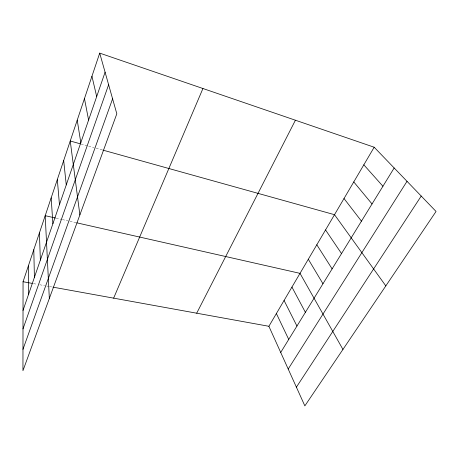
<?xml version="1.0" encoding="UTF-8"?>
<svg xmlns="http://www.w3.org/2000/svg" width="459" height="459" viewBox="0 0 459 459"><rect width="100%" height="100%" fill="white"/><g stroke="black" fill="none" stroke-linecap="round" stroke-linejoin="round"><path stroke-width="0.34" stroke-dasharray="2.29 1.72" d="M33.496 283.622L36.978 284.253M39.761 284.758L44.632 285.641M46.72 286.02L48.809 286.399M49.503 286.525L52.286 287.03M56.199 218.174L61.695 219.419M62.384 219.574L67.88 220.819M69.94 221.284L76.108 222.678M81.151 144.046L87.967 145.951M88.65 146.14L94.101 147.66M96.149 148.228L102.242 149.927"/><path stroke-width="0.69" d="M99.706 53.118L23.053 281.728L22.95 370.688L116.821 113.798L99.706 53.118L374.177 147.224L436.05 211.456L304.851 405.882L268.894 326.286L374.177 147.224M23.019 310.439L105.088 72.189M22.996 328.908L108.617 84.714M22.973 349.339L112.593 98.805M113.643 298.149L202.935 88.512M196.699 313.204L295.418 120.224M280.713 352.449L394.166 167.977M288.206 369.036L407.013 181.311M296.399 387.172L421.219 196.056M23.053 281.728L32.101 283.369M52.986 287.156L268.894 326.286M55.51 218.019L45.2 215.684L49.331 298.493M76.791 222.833L300.02 273.352L342.936 349.437M80.468 143.856L70.238 141.005L79.872 214.915M102.919 150.116L334.513 214.692L385.824 285.888M363.826 164.827L382.926 186.245M353.774 181.925L372.031 203.962M344.009 198.535L361.457 221.158M325.546 229.942L341.519 253.575M316.813 244.79L332.115 268.876M308.31 259.255L322.964 283.754M291.947 287.087L305.39 312.327M284.069 300.479L296.95 326.051M276.387 313.543L288.728 339.425M91.949 76.263L96.688 96.574M84.462 98.593L88.598 120.051M77.227 120.16L80.813 142.669M63.681 160.575L66.262 184.908M57.323 179.526L59.458 204.651M51.167 197.886L52.883 223.74M39.411 232.942L40.363 260.081M33.8 249.69L34.402 277.397M28.349 265.945L28.624 294.173"/></g></svg>
